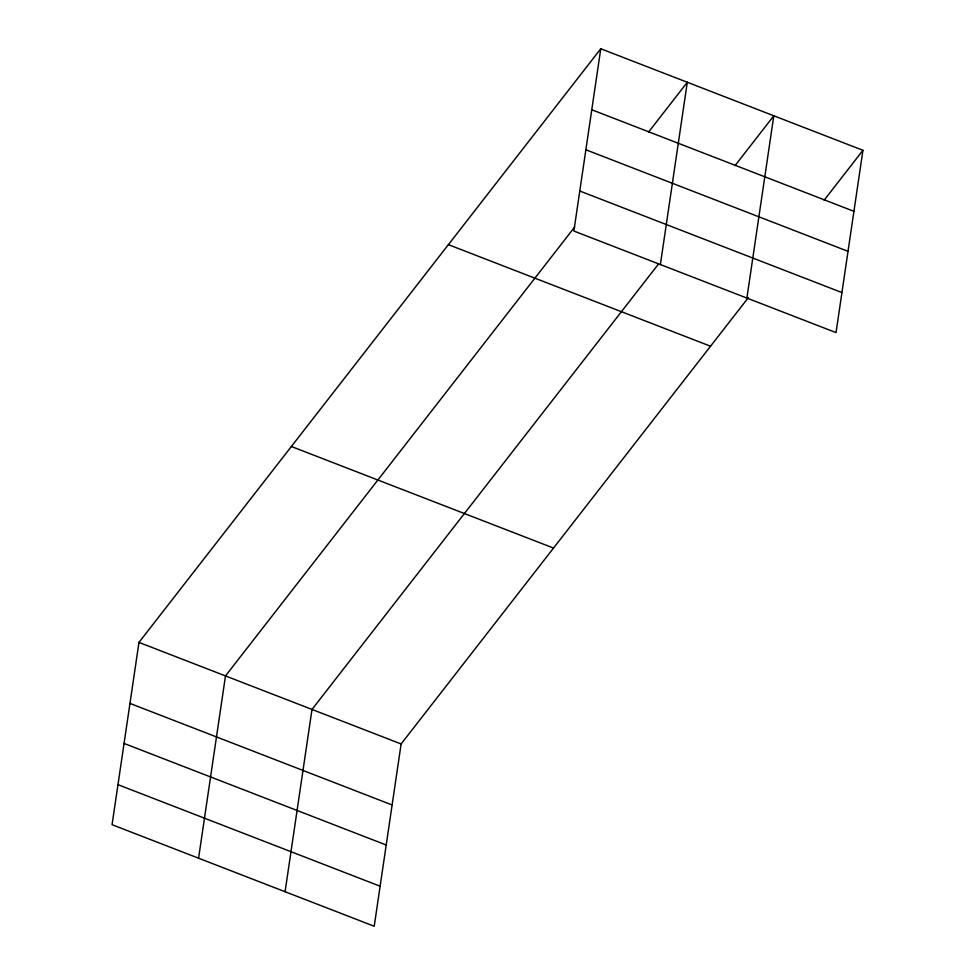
<?xml version="1.0" encoding="UTF-8"?>
<svg xmlns="http://www.w3.org/2000/svg" width="975" height="975" viewBox="0 0 975 975"><rect width="100%" height="100%" fill="white"/><g stroke="black" fill="none" stroke-linecap="round" stroke-linejoin="round"><path stroke-width="1.46" d="M600.783 48.75L573.873 231.038L836.026 332.597L862.936 150.308L600.783 48.75L138.974 642.403L112.064 824.692L374.217 926.25L401.127 743.962L748.41 297.546M198.571 858.207L225.493 675.919L574.616 227.114M285.078 891.723L312 709.434L658.357 264.201M660.38 264.554L687.302 82.266L648.509 132.137M746.887 298.07L773.809 115.781L735.016 165.652M824.143 200.18L862.936 150.308M591.776 109.748L853.929 211.319M585.865 149.772L848.018 251.331M579.784 191.015L841.937 292.573M448.39 244.652L710.543 346.222M291.379 446.501L553.532 548.06M138.974 642.403L401.127 743.962M129.968 703.402L392.121 804.972M124.057 743.425L386.21 844.996M117.975 784.668L380.128 886.226"/></g></svg>
